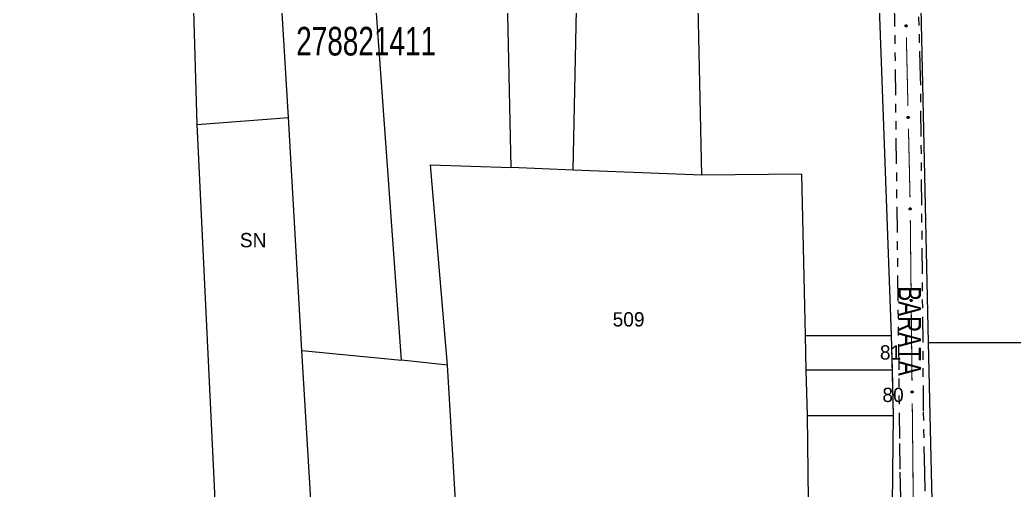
# Model space of a CAD drawing. Extents: x 203555 to 204724, y 4873703 to 4874787.
# Drawn here: x 204125.7 to 204299.6, y 4874449 to 4874531.2 of the extents above; entities that cross this region are included whole.
import ezdxf
from ezdxf.enums import TextEntityAlignment as Align

# ---------------------------------------------------------------- set-up
doc = ezdxf.new("R2010")
doc.units = 0
doc.header["$LTSCALE"] = 1.5
doc.header["$MEASUREMENT"] = 0
doc.linetypes.add('TRACO_25', pattern=[8, 3, -1, 1, -1, 1, -1])
for name, color, linetype in [('CD_MALHA_LOTES', 7, 'CONTINUOUS'), ('CD_TXT_QUADRA', 7, 'CONTINUOUS'), ('RU-QUADRA', 210, 'CONTINUOUS'), ('SV-EIXO-RUA-N-PAV', 6, 'CONTINUOUS'), ('SV-RUA-NAO-PAV', 7, 'CONTINUOUS'), ('SV-TXT-RUA-PAV', 7, 'CONTINUOUS'), ('Th_NmrPort', 1, 'CONTINUOUS')]:
    doc.layers.add(name, color=color, linetype=linetype)
doc.styles.add('ARIAL', font='ARIAL.SHX')

msp = doc.modelspace()

# ---------------------------------------------------------------- linework, layer by layer
at = {"layer": 'CD_MALHA_LOTES', "linetype": 'Continuous', "flags": 128}
for points in [[(204172.619717, 4874514.093794), (204165.96319, 4874623.917436)], [(204272.655401, 4874624.100635), (204278.06437, 4874475.996494)], [(204192.411498, 4874471.691716), (204181.420415, 4874623.801102)], [(204211.57581, 4874505.377511), (204208.997014, 4874623.349329)], [(204222.449076, 4874504.901537), (204224.880159, 4874622.716822)], [(204244.94948, 4874504.048487), (204242.370684, 4874622.020305)], [(204284.558577, 4874474.796977), (204281.364197, 4874620.762027)], [(204156.666845, 4874512.86665), (204155.85606, 4874540.854909)], [(204156.666845, 4874512.86665), (204172.619717, 4874514.093794)], [(204160.623454, 4874429.905369), (204159.563636, 4874452.127395), (204156.666845, 4874512.86665)], [(204174.997446, 4874473.396037), (204172.619717, 4874514.093794)], [(204200.478497, 4874470.81168), (204197.466035, 4874505.848709)], [(204197.466035, 4874505.848709), (204211.57581, 4874505.377511)], [(204222.449076, 4874504.901537), (204211.57581, 4874505.377511)], [(204244.94948, 4874504.048487), (204222.449076, 4874504.901537)], [(204262.420283, 4874504.176355), (204244.94948, 4874504.048487)], [(204263.06437, 4874475.996494), (204262.420283, 4874504.176355)], [(204263.210652, 4874469.998277), (204263.06437, 4874475.996494)], [(204263.06437, 4874475.996494), (204278.06437, 4874475.996494)], [(204278.06437, 4874475.996494), (204278.210652, 4874469.998277)], [(204284.558577, 4874474.796977), (204293.558577, 4874474.796863), (204302.558577, 4874474.79675)], [(204285.736244, 4874425.519915), (204285.100393, 4874452.125812), (204284.558577, 4874474.796977)], [(204174.997446, 4874473.396037), (204192.411498, 4874471.691716)], [(204177.706944, 4874427.85199), (204176.262769, 4874452.127184), (204174.997446, 4874473.396037)], [(204200.478497, 4874470.81168), (204192.411498, 4874471.691716)], [(204203.123939, 4874424.796952), (204201.552709, 4874452.126866), (204200.478497, 4874470.81168)], [(204263.405696, 4874462.000655), (204263.210652, 4874469.998277)], [(204263.210652, 4874469.998277), (204278.210652, 4874469.998277)], [(204278.210652, 4874469.998277), (204278.405696, 4874462.000655)], [(204263.405696, 4874462.000655), (204278.405696, 4874462.000655)], [(204263.960346, 4874417.484618), (204263.528729, 4874452.126084), (204263.405696, 4874462.000655)], [(204278.405696, 4874462.000655), (204278.310946, 4874452.125898), (204277.96241, 4874415.801616)]]:
    msp.add_lwpolyline(points, dxfattribs=at)
at = {"layer": 'RU-QUADRA', "linetype": 'Continuous', "const_width": 0.18, "flags": 128}
for points in [[(204311.032326, 4874627.76293), (204298.228153, 4874623.081438), (204281.364197, 4874620.762027), (204284.558577, 4874474.796977), (204285.100393, 4874452.125812), (204285.736244, 4874425.519915), (204285.11013, 4874415.068227), (204290.375118, 4874414.538633), (204295.638599, 4874414.009191), (204312.530278, 4874412.310094)], [(204120.965186, 4874622.488307), (204130.740236, 4874623.820278), (204135.839745, 4874624.143134), (204143.742176, 4874624.083926), (204151.860964, 4874624.023096), (204165.96319, 4874623.917436), (204181.420415, 4874623.801102), (204208.997014, 4874623.349329), (204224.880159, 4874622.716822), (204242.370684, 4874622.020305), (204272.655401, 4874624.100635), (204278.06437, 4874475.996494), (204278.210652, 4874469.998277), (204278.405696, 4874462.000655), (204278.310946, 4874452.125898), (204277.96241, 4874415.801616)]]:
    msp.add_lwpolyline(points, dxfattribs=at)
at = {"layer": 'SV-EIXO-RUA-N-PAV'}
for points in [[(204280.560554, 4874529.976649), (204280.524713, 4874530.009927), (204280.500714, 4874530.045857), (204280.489323, 4874530.081586), (204280.48749, 4874530.115783), (204280.489554, 4874530.15098), (204280.499465, 4874530.186006), (204280.519076, 4874530.222444), (204280.552206, 4874530.258632), (204280.590629, 4874530.280798), (204280.625059, 4874530.293839), (204280.660608, 4874530.297804), (204280.694766, 4874530.295226), (204280.730808, 4874530.283728), (204280.767541, 4874530.263493), (204280.803123, 4874530.229299), (204280.82641, 4874530.193913), (204280.83652, 4874530.159065), (204280.84028, 4874530.123302), (204280.837741, 4874530.087395), (204280.827815, 4874530.053068), (204280.807375, 4874530.016121), (204280.77316, 4874529.981448), (204280.738132, 4874529.95782), (204280.703435, 4874529.947223), (204280.668143, 4874529.944314), (204280.632816, 4874529.945956), (204280.597192, 4874529.954452), (204280.560554, 4874529.976649)], [(204280.92687, 4874513.980843), (204280.891029, 4874514.014121), (204280.86703, 4874514.050051), (204280.855639, 4874514.08578), (204280.853806, 4874514.119977), (204280.85587, 4874514.155173), (204280.865781, 4874514.1902), (204280.885392, 4874514.226638), (204280.918522, 4874514.262826), (204280.956945, 4874514.284992), (204280.991375, 4874514.298033), (204281.026924, 4874514.301998), (204281.061082, 4874514.29942), (204281.097124, 4874514.287922), (204281.133857, 4874514.267687), (204281.16944, 4874514.233493), (204281.192726, 4874514.198107), (204281.202836, 4874514.163259), (204281.206596, 4874514.127496), (204281.204057, 4874514.091588), (204281.194131, 4874514.057262), (204281.173691, 4874514.020315), (204281.139476, 4874513.985642), (204281.104448, 4874513.962014), (204281.069751, 4874513.951417), (204281.034459, 4874513.948508), (204280.999132, 4874513.95015), (204280.963508, 4874513.958646), (204280.92687, 4874513.980843)], [(204281.275455, 4874497.986096), (204281.240026, 4874498.019813), (204281.216471, 4874498.056036), (204281.205521, 4874498.091902), (204281.204109, 4874498.126119), (204281.206607, 4874498.161287), (204281.216948, 4874498.196189), (204281.237006, 4874498.232383), (204281.270579, 4874498.26816), (204281.309272, 4874498.289851), (204281.34386, 4874498.302468), (204281.379455, 4874498.305995), (204281.413579, 4874498.302995), (204281.449477, 4874498.291055), (204281.485958, 4874498.27037), (204281.521117, 4874498.23574), (204281.543965, 4874498.20007), (204281.553646, 4874498.1651), (204281.556965, 4874498.129293), (204281.553985, 4874498.09342), (204281.543636, 4874498.059218), (204281.522743, 4874498.022525), (204281.488104, 4874497.988277), (204281.452787, 4874497.965082), (204281.417963, 4874497.954912), (204281.382637, 4874497.952438), (204281.347333, 4874497.954515), (204281.311816, 4874497.96345), (204281.275455, 4874497.986096)], [(204281.44478, 4874481.986992), (204281.409351, 4874482.020709), (204281.385796, 4874482.056932), (204281.374846, 4874482.092798), (204281.373434, 4874482.127015), (204281.375932, 4874482.162183), (204281.386273, 4874482.197085), (204281.406331, 4874482.233279), (204281.439905, 4874482.269056), (204281.478597, 4874482.290747), (204281.513186, 4874482.303364), (204281.54878, 4874482.306891), (204281.582904, 4874482.303891), (204281.618802, 4874482.291951), (204281.655283, 4874482.271266), (204281.690442, 4874482.236636), (204281.71329, 4874482.200966), (204281.722971, 4874482.165996), (204281.72629, 4874482.130189), (204281.72331, 4874482.094316), (204281.712961, 4874482.060114), (204281.692068, 4874482.023421), (204281.657429, 4874481.989173), (204281.622112, 4874481.965978), (204281.587288, 4874481.955808), (204281.551962, 4874481.953334), (204281.516658, 4874481.955411), (204281.481142, 4874481.964346), (204281.44478, 4874481.986992)], [(204281.614105, 4874465.987888), (204281.578676, 4874466.021605), (204281.555122, 4874466.057828), (204281.544171, 4874466.093694), (204281.542759, 4874466.127911), (204281.545257, 4874466.163079), (204281.555598, 4874466.197981), (204281.575656, 4874466.234175), (204281.60923, 4874466.269952), (204281.647922, 4874466.291643), (204281.682511, 4874466.30426), (204281.718105, 4874466.307787), (204281.752229, 4874466.304787), (204281.788127, 4874466.292847), (204281.824608, 4874466.272162), (204281.859767, 4874466.237532), (204281.882616, 4874466.201862), (204281.892296, 4874466.166892), (204281.895615, 4874466.131085), (204281.892635, 4874466.095212), (204281.882286, 4874466.06101), (204281.861393, 4874466.024317), (204281.826754, 4874465.990069), (204281.791437, 4874465.966873), (204281.756613, 4874465.956704), (204281.721287, 4874465.95423), (204281.685983, 4874465.956307), (204281.650467, 4874465.965242), (204281.614105, 4874465.987888)]]:
    msp.add_lwpolyline(points, close=True, dxfattribs=at)
for points in [[(204280.500714, 4874530.045857), (204280.489554, 4874530.15098)], [(204280.510944, 4874530.03035), (204280.495699, 4874530.159665)], [(204280.524713, 4874530.009927), (204280.499465, 4874530.186006)], [(204280.541768, 4874529.995569), (204280.509861, 4874530.196841)], [(204280.560554, 4874529.976649), (204280.519076, 4874530.222444)], [(204280.580652, 4874529.966433), (204280.537602, 4874530.237058)], [(204280.597192, 4874529.954452), (204280.552206, 4874530.258632)], [(204280.615037, 4874529.954936), (204280.571082, 4874530.265122)], [(204280.632816, 4874529.945956), (204280.590629, 4874530.280798)], [(204280.649297, 4874529.948896), (204280.606175, 4874530.282304)], [(204280.668143, 4874529.944314), (204280.625059, 4874530.293839)], [(204280.686161, 4874529.948376), (204280.645486, 4874530.294124)], [(204280.703435, 4874529.947223), (204280.660608, 4874530.297804)], [(204280.721473, 4874529.956009), (204280.678257, 4874530.293509)], [(204280.738132, 4874529.95782), (204280.694766, 4874530.295226)], [(204280.756598, 4874529.971827), (204280.713944, 4874530.284772)], [(204280.77316, 4874529.981448), (204280.730808, 4874530.283728)], [(204280.78865, 4874530.002588), (204280.749756, 4874530.270579)], [(204280.807375, 4874530.016121), (204280.767541, 4874530.263493)], [(204280.81509, 4874530.040045), (204280.785974, 4874530.238651)], [(204280.827815, 4874530.053068), (204280.803123, 4874530.229299)], [(204280.832043, 4874530.074556), (204280.815403, 4874530.205203)], [(204280.837741, 4874530.087395), (204280.82641, 4874530.193913)], [(204280.86703, 4874514.050051), (204280.85587, 4874514.155173)], [(204280.87726, 4874514.034544), (204280.862015, 4874514.163859)], [(204280.891029, 4874514.014121), (204280.865781, 4874514.1902)], [(204280.908084, 4874513.999763), (204280.876177, 4874514.201035)], [(204280.92687, 4874513.980843), (204280.885392, 4874514.226638)], [(204280.946968, 4874513.970626), (204280.903919, 4874514.241252)], [(204280.963508, 4874513.958646), (204280.918522, 4874514.262826)], [(204280.981353, 4874513.95913), (204280.937398, 4874514.269316)], [(204280.999132, 4874513.95015), (204280.956945, 4874514.284992)], [(204281.015613, 4874513.95309), (204280.972491, 4874514.286498)], [(204281.034459, 4874513.948508), (204280.991375, 4874514.298033)], [(204281.052477, 4874513.95257), (204281.011802, 4874514.298318)], [(204281.069751, 4874513.951417), (204281.026924, 4874514.301998)], [(204281.087789, 4874513.960203), (204281.044573, 4874514.297703)], [(204281.104448, 4874513.962014), (204281.061082, 4874514.29942)], [(204281.122914, 4874513.976021), (204281.08026, 4874514.288966)], [(204281.139476, 4874513.985642), (204281.097124, 4874514.287922)], [(204281.154966, 4874514.006782), (204281.116072, 4874514.274773)], [(204281.173691, 4874514.020315), (204281.133857, 4874514.267687)], [(204281.181406, 4874514.044239), (204281.15229, 4874514.242845)], [(204281.194131, 4874514.057262), (204281.16944, 4874514.233493)], [(204281.198359, 4874514.07875), (204281.181719, 4874514.209397)], [(204281.204057, 4874514.091588), (204281.192726, 4874514.198107)], [(204281.216471, 4874498.056036), (204281.206607, 4874498.161287)], [(204281.226509, 4874498.040404), (204281.212858, 4874498.169896)], [(204281.240026, 4874498.019813), (204281.216948, 4874498.196189)], [(204281.256903, 4874498.005246), (204281.227477, 4874498.206895)], [(204281.275455, 4874497.986096), (204281.237006, 4874498.232383)], [(204281.295425, 4874497.975633), (204281.255711, 4874498.246767)], [(204281.311816, 4874497.96345), (204281.270579, 4874498.26816)], [(204281.329666, 4874497.963714), (204281.289534, 4874498.274417)], [(204281.347333, 4874497.954515), (204281.309272, 4874498.289851)], [(204281.363849, 4874497.957252), (204281.324836, 4874498.291166)], [(204281.382637, 4874497.952438), (204281.34386, 4874498.302468)], [(204281.400704, 4874497.956278), (204281.364289, 4874498.3025)], [(204281.417963, 4874497.954912), (204281.379455, 4874498.305995)], [(204281.436107, 4874497.963475), (204281.39705, 4874498.301483)], [(204281.452787, 4874497.965082), (204281.413579, 4874498.302995)], [(204281.471424, 4874497.97886), (204281.432627, 4874498.292307)], [(204281.488104, 4874497.988277), (204281.449477, 4874498.291055)], [(204281.503853, 4874498.009224), (204281.468262, 4874498.277673)], [(204281.522743, 4874498.022525), (204281.485958, 4874498.27037)], [(204281.530752, 4874498.046353), (204281.504084, 4874498.245302)], [(204281.543636, 4874498.059218), (204281.521117, 4874498.23574)], [(204281.548129, 4874498.080652), (204281.533098, 4874498.211494)], [(204281.553985, 4874498.09342), (204281.543965, 4874498.20007)], [(204281.385796, 4874482.056932), (204281.375932, 4874482.162183)], [(204281.395835, 4874482.0413), (204281.382183, 4874482.170792)], [(204281.409351, 4874482.020709), (204281.386273, 4874482.197085)], [(204281.426228, 4874482.006142), (204281.396802, 4874482.207791)], [(204281.44478, 4874481.986992), (204281.406331, 4874482.233279)], [(204281.46475, 4874481.976529), (204281.425036, 4874482.247663)], [(204281.481142, 4874481.964346), (204281.439905, 4874482.269056)], [(204281.498991, 4874481.96461), (204281.458859, 4874482.275313)], [(204281.516658, 4874481.955411), (204281.478597, 4874482.290747)], [(204281.533174, 4874481.958148), (204281.494161, 4874482.292062)], [(204281.551962, 4874481.953334), (204281.513186, 4874482.303364)], [(204281.570029, 4874481.957174), (204281.533614, 4874482.303396)], [(204281.587288, 4874481.955808), (204281.54878, 4874482.306891)], [(204281.605432, 4874481.964371), (204281.566376, 4874482.302379)], [(204281.622112, 4874481.965978), (204281.582904, 4874482.303891)], [(204281.640749, 4874481.979756), (204281.601952, 4874482.293203)], [(204281.657429, 4874481.989173), (204281.618802, 4874482.291951)], [(204281.673178, 4874482.01012), (204281.637587, 4874482.278569)], [(204281.692068, 4874482.023421), (204281.655283, 4874482.271266)], [(204281.700077, 4874482.047249), (204281.673409, 4874482.246198)], [(204281.712961, 4874482.060114), (204281.690442, 4874482.236636)], [(204281.717454, 4874482.081548), (204281.702423, 4874482.21239)], [(204281.72331, 4874482.094316), (204281.71329, 4874482.200966)], [(204281.555122, 4874466.057828), (204281.545257, 4874466.163079)], [(204281.56516, 4874466.042196), (204281.551508, 4874466.171688)], [(204281.578676, 4874466.021605), (204281.555598, 4874466.197981)], [(204281.595553, 4874466.007038), (204281.566127, 4874466.208687)], [(204281.614105, 4874465.987888), (204281.575656, 4874466.234175)], [(204281.634075, 4874465.977425), (204281.594361, 4874466.248559)], [(204281.650467, 4874465.965242), (204281.60923, 4874466.269952)], [(204281.668316, 4874465.965505), (204281.628184, 4874466.276209)], [(204281.685983, 4874465.956307), (204281.647922, 4874466.291643)], [(204281.7025, 4874465.959044), (204281.663486, 4874466.292958)], [(204281.721287, 4874465.95423), (204281.682511, 4874466.30426)], [(204281.739354, 4874465.95807), (204281.70294, 4874466.304292)], [(204281.756613, 4874465.956704), (204281.718105, 4874466.307787)], [(204281.774757, 4874465.965267), (204281.735701, 4874466.303275)], [(204281.791437, 4874465.966873), (204281.752229, 4874466.304787)], [(204281.810074, 4874465.980652), (204281.771277, 4874466.294099)], [(204281.826754, 4874465.990069), (204281.788127, 4874466.292847)], [(204281.842503, 4874466.011016), (204281.806912, 4874466.279465)], [(204281.861393, 4874466.024317), (204281.824608, 4874466.272162)], [(204281.869402, 4874466.048145), (204281.842734, 4874466.247094)], [(204281.882286, 4874466.06101), (204281.859767, 4874466.237532)], [(204281.886779, 4874466.082444), (204281.871748, 4874466.213286)], [(204281.892635, 4874466.095212), (204281.882616, 4874466.201862)]]:
    msp.add_lwpolyline(points, dxfattribs=at)
at = {"layer": 'SV-EIXO-RUA-N-PAV', "const_width": 0.18}
for points in [[(204280.987843, 4874516.126482), (204280.713106, 4874528.123337)], [(204281.354159, 4874500.130676), (204281.079422, 4874512.127531)], [(204281.532168, 4874484.131717), (204281.405174, 4874496.131045)], [(204281.701493, 4874468.132613), (204281.574499, 4874480.131941)], [(204281.870818, 4874452.133509), (204281.743824, 4874464.132837)], [(204281.870818, 4874452.133509), (204281.934086, 4874440.133676)]]:
    msp.add_lwpolyline(points, dxfattribs=at)
at = {"layer": 'SV-RUA-NAO-PAV', "linetype": 'TRACO_25'}
for points in [[(204283.915412, 4874452.125827, 5.178652), (204283.729382, 4874462.770048, 5.178652), (204283.21342, 4874521.185452, 4.218309), (204281.134514, 4874590.901551, 3.505796), (204281.190437, 4874606.620101, 3.505796), (204279.928956, 4874629.662386, 3.869797)], [(204275.030707, 4874628.7418, 3.831074), (204278.463583, 4874546.49014, 3.552265), (204279.522162, 4874457.133835, 5.48844), (204279.59382, 4874452.125882, 6.580443)], [(204279.59382, 4874452.125882, 6.580443), (204280.155535, 4874412.869502, 6.580443)], [(204284.60255, 4874412.809153, 6.410059), (204283.915412, 4874452.125827, 5.178652)]]:
    msp.add_polyline3d(points, dxfattribs=at)

# ---------------------------------------------------------------- texts
at = {"layer": 'CD_TXT_QUADRA', "style": 'ARIAL', "width": 0.7}
msp.add_text('278821411', height=5, dxfattribs=at).set_placement((204173.981131, 4874524.945192))
at = {"layer": 'SV-TXT-RUA-PAV', "style": 'ARIAL', "width": 0.7}
msp.add_text('BARATA', height=4, rotation=270, dxfattribs=at).set_placement((204279.300366, 4874484.605894))
at = {"layer": 'Th_NmrPort', "color": 1}
for s, p in [('SN', (204164.129223, 4874492.673014)), ('509', (204229.33687, 4874478.825806)), ('81', (204276.087745, 4874473.046839)), ('80', (204276.524327, 4874465.624947))]:
    msp.add_text(s, height=2.5, dxfattribs=at).set_placement(p, align=Align.MIDDLE_LEFT)

doc.saveas('drawing.dxf')
